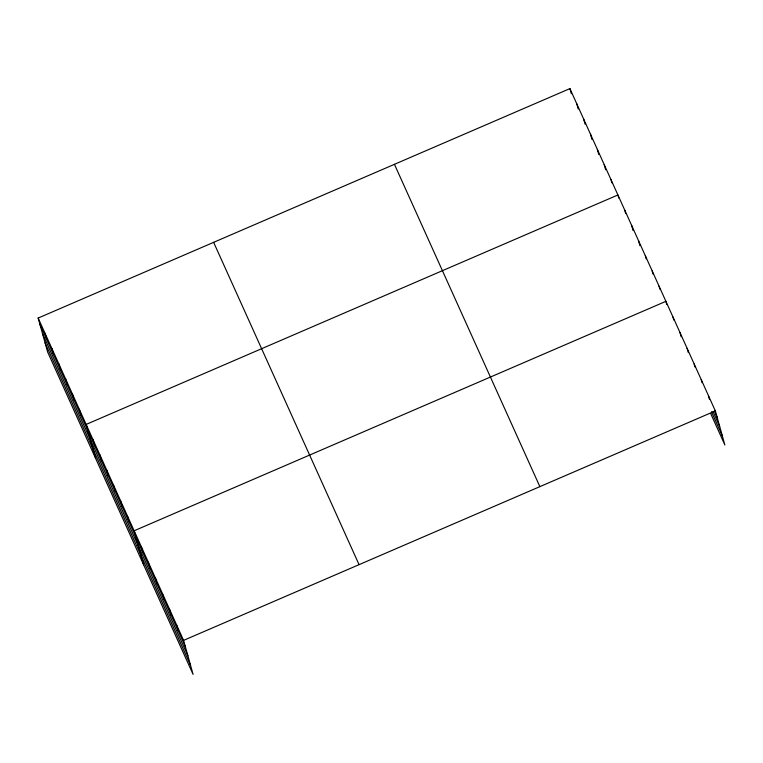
<?xml version="1.0" encoding="UTF-8"?>
<svg xmlns="http://www.w3.org/2000/svg" width="763" height="763" viewBox="0 0 763 763"><rect width="100%" height="100%" fill="white"/><g stroke="black" fill="none" stroke-linecap="round" stroke-linejoin="round"><path stroke-width="1.14" d="M38.15 318.057L183.587 640.376L193.087 674.397L47.649 352.077L38.15 318.057L569.913 88.603L715.351 410.923L724.85 444.943L710.725 413.632M183.587 640.376L715.351 410.923M714.263 410.875L717.086 417.132M713.052 411.696L719.652 426.307M711.459 411.762L722.284 435.768M394.433 164.322L539.87 486.641M213.63 242.338L359.068 564.658M39.886 324.275L185.323 646.595M42.451 333.45L187.889 655.77M45.084 342.902L190.521 665.222M708.579 396.302L709.447 399.411M701.226 379.612L702.094 382.721M694.158 363.951L695.026 367.06M687.091 348.3L688.255 352.439M680.033 332.649L681.187 336.788M672.966 316.988L673.834 320.098M666.767 304.437L665.899 301.337L134.135 530.79L143.635 564.811M659.051 286.135L659.919 289.244M652.193 270.941L653.061 274.051M645.336 255.748L646.204 258.857M638.478 240.555L639.919 245.734M631.621 225.362L633.071 230.54M624.763 210.168L625.631 213.268M618.774 198.075L617.906 194.966L86.143 424.428L95.642 458.439M611.049 179.772L611.916 182.882M604.191 164.579L605.641 169.758M597.343 149.386L598.783 154.565M590.486 134.193L591.926 139.371M583.628 118.99L585.068 124.169M576.771 103.797L578.211 108.975M569.913 88.603L571.363 93.782M176.52 624.725L178.256 630.934M169.462 609.065L171.198 615.283M162.395 593.414L164.131 599.623M155.328 577.753L157.064 583.972M148.27 562.102L150.006 568.311M141.203 546.442L142.939 552.66M127.287 515.597L129.014 521.806M120.43 500.404L122.166 506.613M113.573 485.201L115.308 491.42M106.715 470.008L108.451 476.226M99.858 454.815L101.593 461.033M93 439.622L94.736 445.83M79.285 409.235L81.021 415.444M72.428 394.032L74.164 400.251M65.58 378.839L67.306 385.057M58.722 363.646L60.458 369.864M51.865 348.453L53.601 354.661M45.007 333.259L46.743 339.468"/></g></svg>
